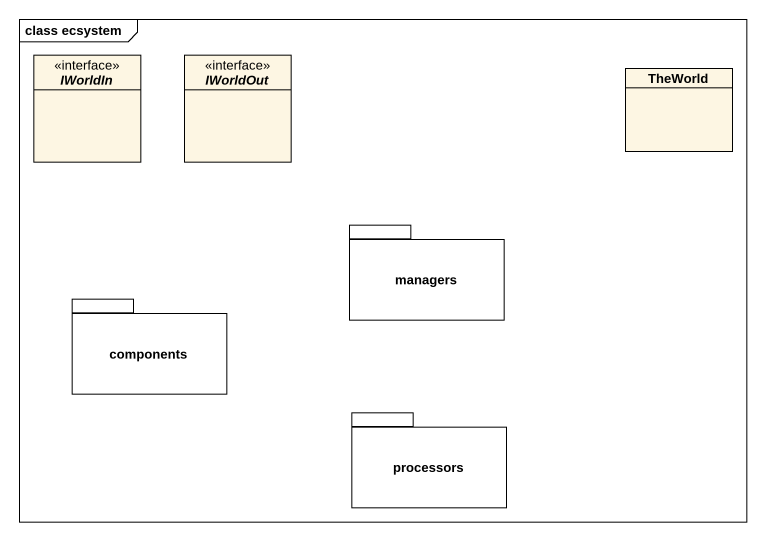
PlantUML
@startuml
mainframe class ecsystem
hide circle
hide empty members
interface IWorldIn <<interface>>
interface IWorldOut <<interface>>
class TheWorld
package managers {
}
package components {
}
package processors {
}
@enduml
